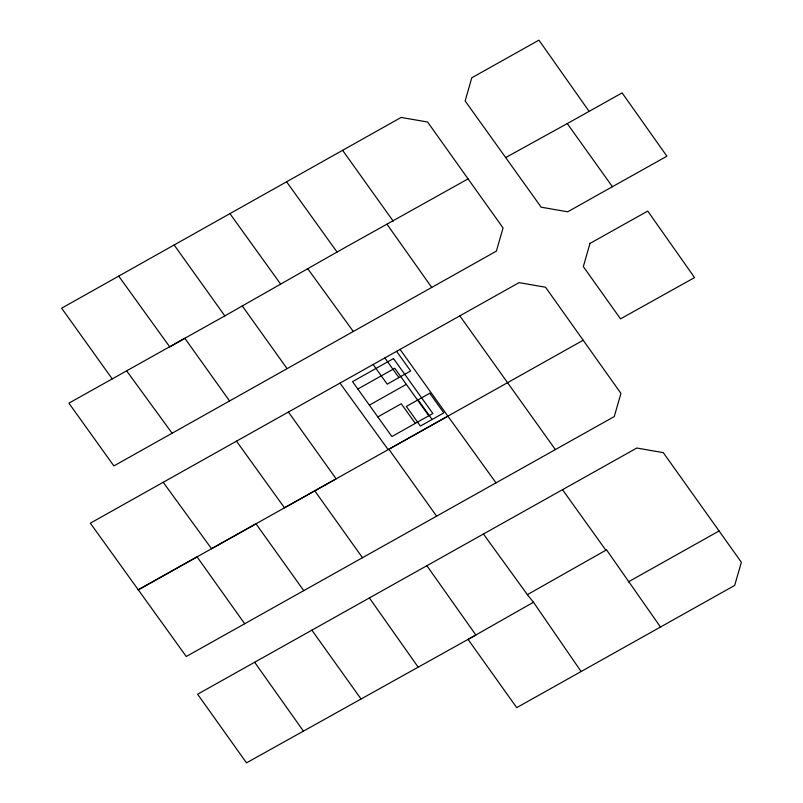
<?xml version="1.0" encoding="UTF-8"?>
<svg xmlns="http://www.w3.org/2000/svg" width="803" height="803" viewBox="0 0 803 803"><rect width="100%" height="100%" fill="white"/><g stroke="black" fill="none" stroke-linecap="round" stroke-linejoin="round"><path stroke-width="1.2" d="M224.83 315.89L337.049 252.022L468.069 178.878L503.069 227.952L496.384 251.128L113.865 465.931L68.887 403.156L224.83 315.89L174.141 244.995M581.101 671.519L533.483 602.24L468.069 639.419L516.73 707.634L734.685 585.427L741.36 562.251L663.288 452.651L636.819 448.034L197.608 694.224L246.501 762.85L475.878 635.022L426.865 565.703M483.436 533.995L527.37 594.652L606.526 549.854L660.478 627.023M468.069 178.878L427.587 122.016L401.119 117.439L61.64 308.191L112.239 378.916M612.408 186.697L567.711 211.801L541.182 207.194L465.148 100.967L471.773 77.801L538.933 40.15L589.111 111.376L622.114 92.887L666.902 156.214L612.408 186.697L567.259 123.582L505.639 157.589M163.22 482.282L90.337 523.175L186.266 656.503L614.265 416.566L620.94 393.39L545.538 287.243L519.059 282.626L163.22 482.282L211.56 548.72L256.006 523.797L303.755 590.627M357.837 389.023L394.785 368.276L428.812 415.773M369.39 405.144L406.308 384.366M377.832 416.928L401.249 403.748L415.312 423.372M583.169 340.251L284.493 507.817L236.504 441.178M288.397 412.009L336.136 478.839L138.066 589.954L197.066 556.87L244.704 623.76M628.337 581.884L719.056 530.974M496.013 482.864L447.893 416.145L388.843 449.238L436.601 516.158M567.259 123.582L589.111 111.376M606.526 549.854L605.863 550.216L562.512 489.689M527.37 594.652L533.483 602.24M126.924 371.247L172.093 433.219M307.659 268.593L353.32 331.478M340 383.131L388.19 449.64M229.929 213.618L280.508 283.911M118.703 276.112L169.754 346.906L184.841 338.314L229.558 400.938M286.591 181.799L337.049 252.022M342.58 150.291L393.209 221.156M459.808 315.84L555.365 449.58M400.055 349.385L447.893 416.145M396.572 351.353L410.634 370.976L387.217 384.165L373.154 364.532M418.052 399.854L432.124 419.477M384.858 357.947L398.92 377.571M242.225 305.893L287.083 368.637M311.855 630.144L360.999 698.921M314.746 490.814L362.504 557.734M387.006 224.238L431.723 287.434M254.631 662.244L303.464 731.172M369.39 597.944L418.022 666.952M590.004 243.409L583.329 266.586L620.508 318.871L694.545 277.587L647.75 211.079L590.004 243.409M393.5 358.58L352.537 381.636L391.894 436.551L432.857 413.495L393.5 358.58M429.766 393.259L406.348 406.448L420.411 426.072L443.828 412.893L429.766 393.259"/></g></svg>
